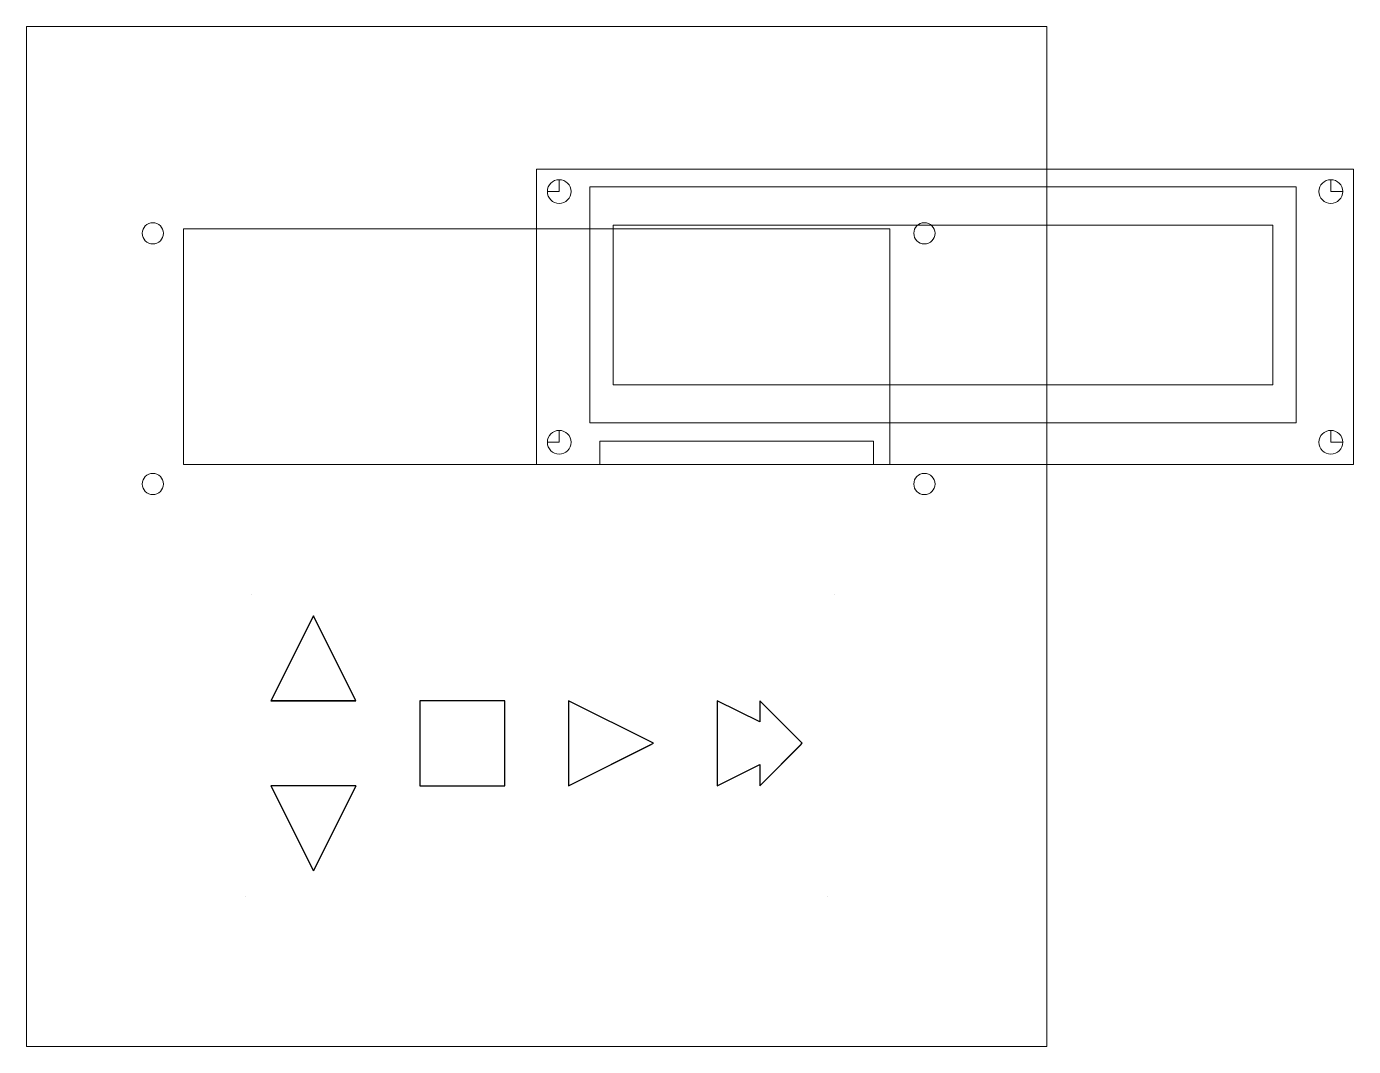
# Model space of a CAD drawing. Header units: inches. Extents: x 0 to 7.8, y 0 to 6.
import ezdxf

# ---------------------------------------------------------------- set-up
doc = ezdxf.new("R2010")
doc.units = ezdxf.units.IN
doc.layers.get('0').update_dxf_attribs({"linetype": 'CONTINUOUS', "lineweight": 0})
doc.layers.add('Holes', color=7, linetype='CONTINUOUS', lineweight=0)
doc.layers.add('top', color=7, linetype='ByLayer')

# ---------------------------------------------------------------- blocks, each defined once
blk = doc.blocks.new('lcd')
for p, q in [((0, 1.737), (4.804, 1.737)), ((0, 1.737), (0, 0)), ((4.804, 0), (4.804, 1.737)), ((0.133, 1.606), (0.133, 1.676)), ((4.671, 1.606), (4.671, 1.676)), ((0.063, 1.606), (0.133, 1.606)), ((0.3135, 1.633), (4.467, 1.633)), ((0.3135, 0.2455), (0.3135, 1.633)), ((4.467, 0.2455), (4.467, 1.633)), ((4.741, 1.606), (4.671, 1.606)), ((0.4505, 0.4695), (0.4505, 1.409)), ((0.4505, 1.409), (4.33, 1.409)), ((4.33, 0.4695), (4.33, 1.409)), ((0.4505, 0.4695), (4.33, 0.4695)), ((0.3135, 0.2455), (4.467, 0.2455)), ((0.133, 0.131), (0.133, 0.201)), ((4.671, 0.131), (4.671, 0.201)), ((0.063, 0.131), (0.133, 0.131)), ((0.372, 0), (0.372, 0.138)), ((0.372, 0.138), (1.9815, 0.138)), ((1.9815, 0.138), (1.9815, 0)), ((4.741, 0.131), (4.671, 0.131)), ((0, 0), (4.804, 0))]:
    blk.add_line(p, q)
for centre in [(0.133, 1.606), (4.671, 1.606), (0.133, 0.131), (4.671, 0.131)]:
    blk.add_circle(centre, 0.07)
at = {"layer": 'Holes'}
for p, q in [((2.07675, 1.3875), (-2.07675, 1.3875)), ((-2.07675, 1.3875), (-2.07675, 0)), ((2.07675, 0), (2.07675, 1.3875)), ((-2.07675, 0), (2.07675, 0))]:
    blk.add_line(p, q, dxfattribs=at)
for centre in [(-2.25725, 1.3605), (2.28075, 1.3605), (-2.25725, -0.1145), (2.28075, -0.1145)]:
    blk.add_circle(centre, 0.0625, dxfattribs=at)
blk = doc.blocks.new('buttons')
at = {"layer": 'top'}
for p, q in [((0, 1.5), (-0.25, 1)), ((0, 1.5), (-0.25, 1)), ((0.25, 1), (0, 1.5)), ((0.25, 1), (0, 1.5)), ((0, 1.5), (0, 1.5)), ((-0.25, 1), (0.25, 1)), ((0.25, 1), (-0.25, 1)), ((-0.25, 1), (-0.25, 1)), ((0.25, 1), (0.25, 1)), ((0.625, 1), (0.625, 0.5)), ((1.125, 1), (0.625, 1)), ((0.625, 1), (0.625, 0.5)), ((1.125, 1), (0.625, 1)), ((0.625, 1), (0.625, 1)), ((1.125, 0.5), (1.125, 1)), ((1.125, 0.5), (1.125, 1)), ((1.125, 1), (1.125, 1)), ((2, 0.75), (1.5, 1)), ((1.5, 1), (1.5, 0.5)), ((2, 0.75), (1.5, 1)), ((1.5, 1), (1.5, 1)), ((1.5, 1), (1.5, 0.5)), ((2.625, 0.8759), (2.375, 1.0009)), ((2.375, 1.0009), (2.375, 0.5009)), ((2.375, 1.0009), (2.375, 0.7375)), ((2.625, 0.8759), (2.375, 1.0009)), ((2.375, 1.0009), (2.375, 1.0009)), ((2.625, 1.0009), (2.625, 0.8759)), ((2.875, 0.7509), (2.625, 1.0009)), ((2.875, 0.7509), (2.625, 1.0009)), ((2.625, 1.0009), (2.625, 0.8759)), ((2.625, 1.0009), (2.625, 1.0009)), ((2.625, 0.8759), (2.625, 0.8759)), ((1.5, 0.5), (2, 0.75)), ((1.5, 0.5), (1.9749, 0.7375)), ((1.9749, 0.7375), (2, 0.75)), ((2, 0.75), (2, 0.75)), ((2.375, 0.7375), (2.375, 0.5009)), ((2.625, 0.5009), (2.875, 0.7509)), ((2.625, 0.5009), (2.8616, 0.7375)), ((2.8616, 0.7375), (2.875, 0.7509)), ((2.875, 0.7509), (2.875, 0.7509)), ((2.375, 0.5009), (2.625, 0.6259)), ((2.375, 0.5009), (2.625, 0.6259)), ((2.625, 0.6259), (2.625, 0.5009)), ((2.625, 0.6259), (2.625, 0.5009)), ((2.625, 0.6259), (2.625, 0.6259)), ((-0.25, 0.5), (0, 0)), ((0.25, 0.5), (-0.25, 0.5)), ((0.25, 0.5), (-0.25, 0.5)), ((-0.25, 0.5), (0, 0)), ((-0.25, 0.5), (-0.25, 0.5)), ((0.25, 0.5), (0, 0)), ((0.25, 0.5), (0, 0)), ((0.25, 0.5), (0.25, 0.5)), ((0.625, 0.5), (1.125, 0.5)), ((0.625, 0.5), (1.125, 0.5)), ((0.625, 0.5), (0.625, 0.5)), ((1.125, 0.5), (1.125, 0.5)), ((1.5, 0.5), (1.5, 0.5)), ((2.375, 0.5009), (2.375, 0.5009)), ((2.625, 0.5009), (2.625, 0.5009)), ((0, 0), (0, 0)), ((-0.4, -0.15), (-0.4, -0.15)), ((3.025, -0.15), (3.025, -0.15))]:
    blk.add_line(p, q, dxfattribs=at)

msp = doc.modelspace()

# ---------------------------------------------------------------- linework, layer by layer
for p, q in [((0, 0), (0, 6)), ((0, 6), (6, 6)), ((6, 0), (6, 6)), ((0, 0), (6, 0))]:
    msp.add_line(p, q)
at = {"layer": 'top'}
for p, q in [((1.3258, 2.6604), (1.3258, 2.6604)), ((4.7508, 2.6604), (4.7508, 2.6604))]:
    msp.add_line(p, q, dxfattribs=at)

# ---------------------------------------------------------------- block references
msp.add_blockref('buttons', (1.6875, 1.0333))
at = {"layer": 'Holes'}
msp.add_blockref('lcd', (3, 3.4231), dxfattribs=at)

doc.saveas('drawing.dxf')
